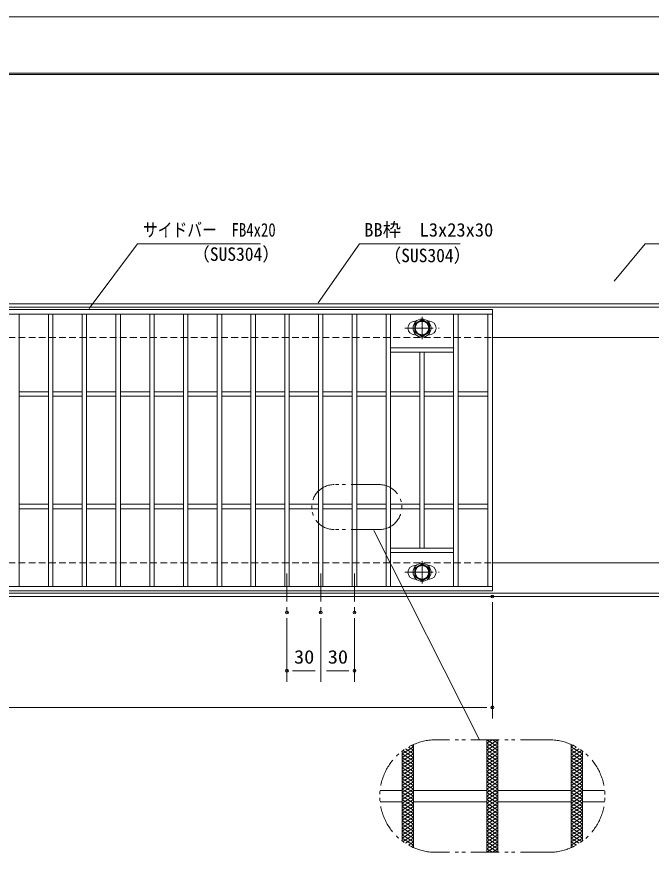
# Model space of a CAD drawing. Units: millimetres, scale not verified. Extents: x -1050 to 1050, y -742 to 742.
# Drawn here: x -218 to 346, y -8 to 742 of the extents above; entities that cross this region are included whole.
import ezdxf
from ezdxf.enums import TextEntityAlignment as Align

# ---------------------------------------------------------------- set-up
doc = ezdxf.new("R2010")
doc.units = ezdxf.units.MM
doc.header["$LTSCALE"] = 5
doc.header["$PDMODE"] = 32
doc.header["$PDSIZE"] = 2.5
for name, pattern in [('CHAIN1', [8, 5, -1, 1, -1]), ('DASHED1', [1.8, 1.2, -0.6]), ('DOUBLE_CHAIN1', [8.8, 5, -1, 0.6, -0.6, 0.6, -1])]:
    doc.linetypes.add(name, pattern=pattern)
for name, color, linetype, lineweight in [('0-0_7-図\u3000枠', 4, 'Continuous', 9), ('0-1_寸法注釈', 2, 'Continuous', 9), ('0-2_蓋', 5, 'Continuous', 9), ('0-4_DEFPOINTS', 134, 'Continuous', 9), ('0-5_ハッチング', 4, 'Continuous', 9), ('0-6_想像線', 134, 'DOUBLE_CHAIN1', 9), ('0-7_中心線', 6, 'CHAIN1', 9), ('0-8_枠', 7, 'Continuous', 9), ('0-9_溝開口', 4, 'DASHED1', 9), ('0-B_締付部品', 7, 'Continuous', 9)]:
    doc.layers.add(name, color=color, linetype=linetype, lineweight=lineweight)
doc.styles.add('ＭＳ ゴシック', font='')
doc.styles.get('ＭＳ ゴシック').set_extended_font_data('MS Gothic')

msp = doc.modelspace()

# ---------------------------------------------------------------- linework, layer by layer
at = {"layer": '0-0_7-図\u3000枠'}
msp.add_line((-973.75, 691.25), (998.75, 691.25), dxfattribs=at)
msp.add_lwpolyline([(-975, 692.5), (1000, 692.5), (1000, -692.5)], dxfattribs=at)
at = {"layer": '0-1_寸法注釈'}
for p, q in [((193.136, 100.159), (99.187, 286.037)), ((204.55, 222.475), (204.55, 118.953)), ((22.05, 208.328), (22.05, 151.522)), ((52.05, 208.328), (52.05, 151.522)), ((52.05, 208.328), (52.05, 151.522)), ((82.05, 208.328), (82.05, 151.522)), ((47.05, 161.522), (27.05, 161.522)), ((57.05, 161.522), (77.05, 161.522)), ((-785.45, 128.953), (199.55, 128.953))]:
    msp.add_line(p, q, dxfattribs=at)
for points in [[(-1.475, 540.949), (-110.699, 540.949), (-153.712, 483.27)], [(175.814, 540.968), (86.447, 540.968), (49.664, 488.288)], [(389.478, 540.968), (340.425, 540.968), (312.702, 507.538)]]:
    msp.add_lwpolyline(points, dxfattribs=at)
at = {"layer": '0-2_蓋'}
for p, q in [((204.55, 482.475), (-790.45, 482.475)), ((204.55, 232.475), (204.55, 482.475)), ((204.55, 478.475), (-790.45, 478.475)), ((-215.95, 478.475), (-215.95, 236.475)), ((-189.95, 478.475), (-189.95, 236.475)), ((-185.95, 478.475), (-185.95, 236.475)), ((-159.95, 478.475), (-159.95, 236.475)), ((-155.95, 478.475), (-155.95, 236.475)), ((-129.95, 478.475), (-129.95, 236.475)), ((-125.95, 478.475), (-125.95, 236.475)), ((-99.95, 478.475), (-99.95, 236.475)), ((-95.95, 478.475), (-95.95, 236.475)), ((-69.95, 478.475), (-69.95, 236.475)), ((-65.95, 478.475), (-65.95, 236.475)), ((-39.95, 478.475), (-39.95, 236.475)), ((-35.95, 478.475), (-35.95, 236.475)), ((-9.95, 478.475), (-9.95, 236.475)), ((-5.95, 478.475), (-5.95, 236.475)), ((20.05, 478.475), (20.05, 236.475)), ((24.05, 478.475), (24.05, 236.475)), ((50.05, 478.475), (50.05, 236.475)), ((54.05, 478.475), (54.05, 236.475)), ((80.05, 478.475), (80.05, 236.475)), ((84.05, 478.475), (84.05, 236.475)), ((110.05, 478.475), (110.05, 236.475)), ((114.05, 478.475), (114.05, 236.475)), ((170.05, 478.475), (170.05, 236.475)), ((174.05, 478.475), (174.05, 236.475)), ((200.55, 236.475), (200.55, 478.475)), ((135.55, 471.978), (136.762, 471.978)), ((147.338, 471.978), (148.55, 471.978)), ((135.55, 459.978), (136.755, 459.978)), ((147.345, 459.978), (148.55, 459.978)), ((170.05, 448.475), (114.05, 448.475)), ((170.05, 444.475), (114.05, 444.475)), ((140.05, 444.475), (140.05, 270.475)), ((144.05, 444.475), (144.05, 270.475)), ((-189.95, 409.475), (-215.95, 409.475)), ((-189.95, 405.475), (-215.95, 405.475)), ((-159.95, 409.475), (-185.95, 409.475)), ((-159.95, 405.475), (-185.95, 405.475)), ((-129.95, 409.475), (-155.95, 409.475)), ((-129.95, 405.475), (-155.95, 405.475)), ((-99.95, 409.475), (-125.95, 409.475)), ((-99.95, 405.475), (-125.95, 405.475)), ((-69.95, 409.475), (-95.95, 409.475)), ((-69.95, 405.475), (-95.95, 405.475)), ((-39.95, 409.475), (-65.95, 409.475)), ((-39.95, 405.475), (-65.95, 405.475)), ((-9.95, 409.475), (-35.95, 409.475)), ((-9.95, 405.475), (-35.95, 405.475)), ((20.05, 409.475), (-5.95, 409.475)), ((20.05, 405.475), (-5.95, 405.475)), ((50.05, 409.475), (24.05, 409.475)), ((50.05, 405.475), (24.05, 405.475)), ((80.05, 409.475), (54.05, 409.475)), ((80.05, 405.475), (54.05, 405.475)), ((110.05, 409.475), (84.05, 409.475)), ((110.05, 405.475), (84.05, 405.475)), ((140.05, 409.475), (114.05, 409.475)), ((140.05, 405.475), (114.05, 405.475)), ((170.05, 409.475), (144.05, 409.475)), ((170.05, 405.475), (144.05, 405.475)), ((200.55, 409.475), (174.05, 409.475)), ((200.55, 405.475), (174.05, 405.475)), ((-189.95, 309.475), (-215.95, 309.475)), ((-159.95, 309.475), (-185.95, 309.475)), ((-129.95, 309.475), (-155.95, 309.475)), ((-99.95, 309.475), (-125.95, 309.475)), ((-69.95, 309.475), (-95.95, 309.475)), ((-39.95, 309.475), (-65.95, 309.475)), ((-9.95, 309.475), (-35.95, 309.475)), ((20.05, 309.475), (-5.95, 309.475)), ((50.05, 309.475), (24.05, 309.475)), ((80.05, 309.475), (54.05, 309.475)), ((110.05, 309.475), (84.05, 309.475)), ((140.05, 309.475), (114.05, 309.475)), ((170.05, 309.475), (144.05, 309.475)), ((200.55, 309.475), (174.05, 309.475)), ((-189.95, 305.475), (-215.95, 305.475)), ((-159.95, 305.475), (-185.95, 305.475)), ((-129.95, 305.475), (-155.95, 305.475)), ((-99.95, 305.475), (-125.95, 305.475)), ((-69.95, 305.475), (-95.95, 305.475)), ((-39.95, 305.475), (-65.95, 305.475)), ((-9.95, 305.475), (-35.95, 305.475)), ((20.05, 305.475), (-5.95, 305.475)), ((50.05, 305.475), (24.05, 305.475)), ((80.05, 305.475), (54.05, 305.475)), ((110.05, 305.475), (84.05, 305.475)), ((140.05, 305.475), (114.05, 305.475)), ((170.05, 305.475), (144.05, 305.475)), ((200.55, 305.475), (174.05, 305.475)), ((170.05, 270.475), (114.05, 270.475)), ((170.05, 266.475), (114.05, 266.475)), ((135.55, 254.972), (136.755, 254.972)), ((147.345, 254.972), (148.55, 254.972)), ((135.55, 242.972), (136.762, 242.972)), ((147.338, 242.972), (148.55, 242.972)), ((-790.45, 236.475), (204.55, 236.475)), ((-790.45, 232.475), (204.55, 232.475)), ((199.55, 100.159), (199.55, 0.159)), ((199.55, 100.159), (199.55, 0.159)), ((209.55, 100.159), (209.55, 0.159)), ((209.55, 100.159), (209.55, 0.159)), ((124.55, 90.159), (124.55, 10.159)), ((124.55, 90.159), (124.55, 10.159)), ((134.55, 95.985), (134.55, 4.333)), ((134.55, 95.985), (134.55, 4.333)), ((274.55, 95.985), (274.55, 4.333)), ((274.55, 95.985), (274.55, 4.333)), ((284.55, 90.159), (284.55, 10.159)), ((284.55, 90.159), (284.55, 10.159)), ((104.801, 55.159), (124.55, 55.159)), ((134.55, 55.159), (199.55, 55.159)), ((209.55, 55.159), (274.55, 55.159)), ((284.55, 55.159), (304.299, 55.159)), ((104.801, 45.159), (124.55, 45.159)), ((134.55, 45.159), (199.55, 45.159)), ((209.55, 45.159), (274.55, 45.159)), ((284.55, 45.159), (304.299, 45.159))]:
    msp.add_line(p, q, dxfattribs=at)
for centre, start, end in [((135.55, 465.978), 90, 270), ((148.55, 465.978), 270, 90), ((135.55, 248.972), 90, 270), ((148.55, 248.972), 270, 90)]:
    msp.add_arc(centre, 6, start, end, dxfattribs=at)
at = {"layer": '0-4_DEFPOINTS'}
msp.add_lwpolyline([(-1050, -742.5), (-1050, 742.5), (1050, 742.5), (1050, -742.5)], close=True, dxfattribs=at)
for p in [(204.55, 227.475), (22.05, 213.328), (52.05, 213.328), (82.05, 213.328), (22.05, 161.522), (82.05, 161.522), (204.55, 128.953)]:
    msp.add_point(p, dxfattribs=at)
at = {"layer": '0-5_ハッチング'}
for p, q in [((199.55, 97.034), (204.55, 100.159)), ((199.55, 100.159), (209.55, 93.909)), ((199.55, 93.909), (209.55, 100.159)), ((204.55, 100.159), (209.55, 97.034)), ((124.55, 87.659), (134.55, 93.909)), ((124.55, 84.534), (134.55, 90.784)), ((125.007, 90.498), (134.55, 84.534)), ((127.386, 92.137), (134.55, 87.659)), ((129.925, 93.675), (134.55, 90.784)), ((132.64, 95.103), (134.55, 93.909)), ((199.55, 97.034), (209.55, 90.784)), ((199.55, 90.784), (209.55, 97.034)), ((199.55, 93.909), (209.55, 87.659)), ((199.55, 87.659), (209.55, 93.909)), ((199.55, 90.784), (209.55, 84.534)), ((199.55, 84.534), (209.55, 90.784)), ((274.55, 93.909), (276.46, 95.103)), ((274.55, 93.909), (284.55, 87.659)), ((274.55, 90.784), (279.175, 93.675)), ((274.55, 87.659), (281.714, 92.137)), ((274.55, 90.784), (284.55, 84.534)), ((274.55, 84.534), (284.093, 90.498)), ((124.55, 81.409), (134.55, 87.659)), ((124.55, 87.659), (134.55, 81.409)), ((124.55, 78.284), (134.55, 84.534)), ((124.55, 84.534), (134.55, 78.284)), ((199.55, 81.409), (209.55, 87.659)), ((199.55, 87.659), (209.55, 81.409)), ((199.55, 78.284), (209.55, 84.534)), ((199.55, 84.534), (209.55, 78.284)), ((274.55, 81.409), (284.55, 87.659)), ((274.55, 87.659), (284.55, 81.409)), ((274.55, 78.284), (284.55, 84.534)), ((274.55, 84.534), (284.55, 78.284)), ((124.55, 75.159), (134.55, 81.409)), ((124.55, 81.409), (134.55, 75.159)), ((124.55, 72.034), (134.55, 78.284)), ((124.55, 78.284), (134.55, 72.034)), ((124.55, 68.909), (134.55, 75.159)), ((124.55, 75.159), (134.55, 68.909)), ((199.55, 75.159), (209.55, 81.409)), ((199.55, 81.409), (209.55, 75.159)), ((199.55, 72.034), (209.55, 78.284)), ((199.55, 78.284), (209.55, 72.034)), ((199.55, 68.909), (209.55, 75.159)), ((199.55, 75.159), (209.55, 68.909)), ((274.55, 75.159), (284.55, 81.409)), ((274.55, 81.409), (284.55, 75.159)), ((274.55, 72.034), (284.55, 78.284)), ((274.55, 78.284), (284.55, 72.034)), ((274.55, 68.909), (284.55, 75.159)), ((274.55, 75.159), (284.55, 68.909)), ((124.55, 65.784), (134.55, 72.034)), ((124.55, 72.034), (134.55, 65.784)), ((124.55, 68.909), (134.55, 62.659)), ((124.55, 62.659), (134.55, 68.909)), ((199.55, 65.784), (209.55, 72.034)), ((199.55, 72.034), (209.55, 65.784)), ((199.55, 68.909), (209.55, 62.659)), ((199.55, 62.659), (209.55, 68.909)), ((274.55, 65.784), (284.55, 72.034)), ((274.55, 72.034), (284.55, 65.784)), ((274.55, 68.909), (284.55, 62.659)), ((274.55, 62.659), (284.55, 68.909)), ((124.55, 65.784), (134.55, 59.534)), ((124.55, 59.534), (134.55, 65.784)), ((124.55, 62.659), (134.55, 56.409)), ((124.55, 56.409), (134.55, 62.659)), ((199.55, 65.784), (209.55, 59.534)), ((199.55, 59.534), (209.55, 65.784)), ((199.55, 62.659), (209.55, 56.409)), ((199.55, 56.409), (209.55, 62.659)), ((274.55, 65.784), (284.55, 59.534)), ((274.55, 59.534), (284.55, 65.784)), ((274.55, 62.659), (284.55, 56.409)), ((274.55, 56.409), (284.55, 62.659)), ((124.55, 59.534), (134.55, 53.284)), ((124.55, 53.284), (134.55, 59.534)), ((124.55, 56.409), (134.55, 50.159)), ((124.55, 50.159), (134.55, 56.409)), ((124.55, 53.284), (134.55, 47.034)), ((124.55, 47.034), (134.55, 53.284)), ((199.55, 59.534), (209.55, 53.284)), ((199.55, 53.284), (209.55, 59.534)), ((199.55, 56.409), (209.55, 50.159)), ((199.55, 50.159), (209.55, 56.409)), ((199.55, 53.284), (209.55, 47.034)), ((199.55, 47.034), (209.55, 53.284)), ((274.55, 59.534), (284.55, 53.284)), ((274.55, 53.284), (284.55, 59.534)), ((274.55, 56.409), (284.55, 50.159)), ((274.55, 50.159), (284.55, 56.409)), ((274.55, 53.284), (284.55, 47.034)), ((274.55, 47.034), (284.55, 53.284)), ((124.55, 50.159), (134.55, 43.909)), ((124.55, 43.909), (134.55, 50.159)), ((124.55, 47.034), (134.55, 40.784)), ((124.55, 40.784), (134.55, 47.034)), ((199.55, 50.159), (209.55, 43.909)), ((199.55, 43.909), (209.55, 50.159)), ((199.55, 47.034), (209.55, 40.784)), ((199.55, 40.784), (209.55, 47.034)), ((274.55, 50.159), (284.55, 43.909)), ((274.55, 43.909), (284.55, 50.159)), ((274.55, 47.034), (284.55, 40.784)), ((274.55, 40.784), (284.55, 47.034)), ((124.55, 43.909), (134.55, 37.659)), ((124.55, 37.659), (134.55, 43.909)), ((124.55, 40.784), (134.55, 34.534)), ((124.55, 34.534), (134.55, 40.784)), ((124.55, 37.659), (134.55, 31.409)), ((124.55, 31.409), (134.55, 37.659)), ((199.55, 43.909), (209.55, 37.659)), ((199.55, 37.659), (209.55, 43.909)), ((199.55, 40.784), (209.55, 34.534)), ((199.55, 34.534), (209.55, 40.784)), ((199.55, 37.659), (209.55, 31.409)), ((199.55, 31.409), (209.55, 37.659)), ((274.55, 43.909), (284.55, 37.659)), ((274.55, 37.659), (284.55, 43.909)), ((274.55, 40.784), (284.55, 34.534)), ((274.55, 34.534), (284.55, 40.784)), ((274.55, 37.659), (284.55, 31.409)), ((274.55, 31.409), (284.55, 37.659)), ((124.55, 34.534), (134.55, 28.284)), ((124.55, 28.284), (134.55, 34.534)), ((124.55, 31.409), (134.55, 25.159)), ((124.55, 25.159), (134.55, 31.409)), ((199.55, 34.534), (209.55, 28.284)), ((199.55, 28.284), (209.55, 34.534)), ((199.55, 31.409), (209.55, 25.159)), ((199.55, 25.159), (209.55, 31.409)), ((274.55, 34.534), (284.55, 28.284)), ((274.55, 28.284), (284.55, 34.534)), ((274.55, 31.409), (284.55, 25.159)), ((274.55, 25.159), (284.55, 31.409)), ((124.55, 22.034), (134.55, 28.284)), ((124.55, 28.284), (134.55, 22.034)), ((124.55, 18.909), (134.55, 25.159)), ((124.55, 25.159), (134.55, 18.909)), ((199.55, 22.034), (209.55, 28.284)), ((199.55, 28.284), (209.55, 22.034)), ((199.55, 18.909), (209.55, 25.159)), ((199.55, 25.159), (209.55, 18.909)), ((274.55, 22.034), (284.55, 28.284)), ((274.55, 28.284), (284.55, 22.034)), ((274.55, 18.909), (284.55, 25.159)), ((274.55, 25.159), (284.55, 18.909)), ((124.55, 15.784), (134.55, 22.034)), ((124.55, 22.034), (134.55, 15.784)), ((124.55, 12.659), (134.55, 18.909)), ((124.55, 18.909), (134.55, 12.659)), ((124.55, 15.784), (134.55, 9.534)), ((125.007, 9.82), (134.55, 15.784)), ((199.55, 15.784), (209.55, 22.034)), ((199.55, 22.034), (209.55, 15.784)), ((199.55, 12.659), (209.55, 18.909)), ((199.55, 18.909), (209.55, 12.659)), ((199.55, 9.534), (209.55, 15.784)), ((199.55, 15.784), (209.55, 9.534)), ((274.55, 15.784), (284.55, 22.034)), ((274.55, 22.034), (284.55, 15.784)), ((274.55, 12.659), (284.55, 18.909)), ((274.55, 18.909), (284.55, 12.659)), ((274.55, 9.534), (284.55, 15.784)), ((274.55, 15.784), (284.093, 9.82)), ((124.55, 12.659), (134.55, 6.409)), ((127.386, 8.182), (134.55, 12.659)), ((129.925, 6.643), (134.55, 9.534)), ((199.55, 6.409), (209.55, 12.659)), ((199.55, 12.659), (209.55, 6.409)), ((199.55, 3.284), (209.55, 9.534)), ((199.55, 9.534), (209.55, 3.284)), ((274.55, 12.659), (281.714, 8.182)), ((274.55, 6.409), (284.55, 12.659)), ((274.55, 9.534), (279.175, 6.643)), ((132.64, 5.215), (134.55, 6.409)), ((199.55, 0.159), (209.55, 6.409)), ((199.55, 6.409), (209.55, 0.159)), ((199.55, 3.284), (204.55, 0.159)), ((204.55, 0.159), (209.55, 3.284)), ((274.55, 6.409), (276.46, 5.215))]:
    msp.add_line(p, q, dxfattribs=at)
at = {"layer": '0-6_想像線'}
for p, q in [((104.038, 326.93), (64.038, 326.93)), ((104.038, 286.93), (64.038, 286.93)), ((254.55, 100.159), (154.55, 100.159)), ((254.55, 0.159), (154.55, 0.159))]:
    msp.add_line(p, q, dxfattribs=at)
for centre, radius, start, end in [((64.038, 306.93), 20, 90, 270), ((104.038, 306.93), 20, 270, 90), ((154.55, 50.159), 50, 90, 270), ((254.55, 50.159), 50, 270, 90)]:
    msp.add_arc(centre, radius, start, end, dxfattribs=at)
at = {"layer": '0-7_中心線'}
for p, q in [((142.05, 475.871), (142.05, 456.085)), ((126.804, 465.978), (157.296, 465.978)), ((142.05, 239.079), (142.05, 258.865)), ((22.05, 247.969), (22.05, 213.328)), ((52.05, 247.969), (52.05, 213.328)), ((82.05, 247.969), (82.05, 213.328)), ((126.804, 248.972), (157.296, 248.972))]:
    msp.add_line(p, q, dxfattribs=at)
at = {"layer": '0-8_枠'}
for p, q in [((-795.45, 487.475), (409.55, 487.475)), ((-792.45, 484.475), (407.714, 484.475)), ((204.55, 457.475), (409.55, 457.475)), ((204.55, 257.475), (409.55, 257.475)), ((-795.45, 227.475), (409.55, 227.475)), ((-792.45, 230.475), (411.386, 230.475))]:
    msp.add_line(p, q, dxfattribs=at)
at = {"layer": '0-9_溝開口'}
for p, q in [((-765.45, 457.475), (204.55, 457.475)), ((-765.45, 257.475), (204.55, 257.475))]:
    msp.add_line(p, q, dxfattribs=at)
at = {"layer": '0-B_締付部品'}
for p, q in [((142.05, 473.483), (148.55, 469.731)), ((148.55, 469.731), (148.55, 462.225)), ((142.05, 458.472), (135.55, 462.225)), ((148.55, 462.225), (142.05, 458.472)), ((142.05, 256.478), (135.55, 252.725)), ((148.55, 252.725), (142.05, 256.478)), ((135.55, 252.725), (135.55, 245.219)), ((148.55, 245.219), (148.55, 252.725)), ((135.55, 245.219), (142.05, 241.467)), ((142.05, 241.467), (148.55, 245.219))]:
    msp.add_line(p, q, dxfattribs=at)
msp.add_lwpolyline([(135.55, 462.225), (135.55, 469.731), (142.05, 473.483)], dxfattribs=at)
for centre, radius in [((142.05, 465.975), 8), ((142.05, 465.978), 6.5), ((142.05, 465.978), 5.993), ((142.05, 248.975), 8), ((142.05, 248.972), 6.5), ((142.05, 248.972), 5.993)]:
    msp.add_circle(centre, radius, dxfattribs=at)

# ---------------------------------------------------------------- texts
at = {"layer": '0-1_寸法注釈', "color": 7, "style": 'ＭＳ ゴシック'}
for s, width, p in [('サイドバー\u3000FB4x20', 0.8, (-105.921, 543.636)), ('（SUS304）', 0.95, (-62.079, 522.081)), ('（SUS304）', 0.95, (107.958, 520.919)), ('30', 1.1, (28.317, 164.209)), ('30', 1.1, (58.317, 164.209))]:
    msp.add_text(s, height=12.02, dxfattribs=dict(at, width=width)).set_placement(p, align=Align.BOTTOM_LEFT)
msp.add_text('BB枠\u3000L3x23x30', height=12.03, dxfattribs=at).set_placement((90.7, 543.655), align=Align.BOTTOM_LEFT)

doc.saveas('drawing.dxf')
